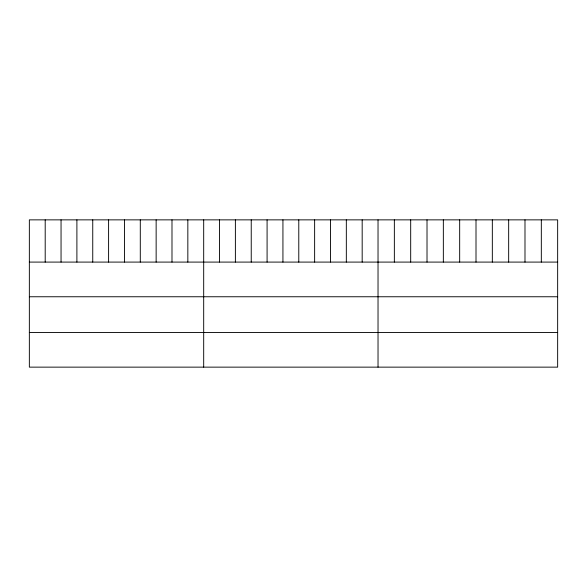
<?xml version="1.0" encoding="UTF-8"?>
<svg xmlns="http://www.w3.org/2000/svg" width="587" height="587" viewBox="0 0 587 587"><rect width="100%" height="100%" fill="white"/><g stroke="black" fill="none" stroke-linecap="round" stroke-linejoin="round"><path stroke-width="0.88" d="M557.65 262.088L557.65 367.139L29.35 367.139L29.35 219.861L557.65 219.861L557.65 262.088L29.35 262.088M29.35 296.758L557.65 296.758M29.35 332.469L557.65 332.469M541.324 219.861L541.324 262.088M524.991 219.861L524.991 262.088M508.665 219.861L508.665 262.088M492.332 219.861L492.332 262.088M476.006 219.861L476.006 262.088M459.672 219.861L459.672 262.088M443.346 219.861L443.346 262.088M427.013 219.861L427.013 262.088M410.687 219.861L410.687 262.088M394.354 219.861L394.354 262.088M378.028 219.861L378.028 367.139M362.179 219.861L362.179 262.088M346.33 219.861L346.33 262.088M330.481 219.861L330.481 262.088M314.632 219.861L314.632 262.088M298.783 219.861L298.783 262.088M282.934 219.861L282.934 262.088M267.085 219.861L267.085 262.088M251.236 219.861L251.236 262.088M235.387 219.861L235.387 262.088M219.538 219.861L219.538 262.088M203.689 219.861L203.689 367.139M187.84 219.861L187.84 262.088M171.991 219.861L171.991 262.088M156.142 219.861L156.142 262.088M140.293 219.861L140.293 262.088M124.444 219.861L124.444 262.088M108.595 219.861L108.595 262.088M92.746 219.861L92.746 262.088M76.897 219.861L76.897 262.088M61.048 219.861L61.048 262.088M45.199 219.861L45.199 262.088"/></g></svg>
